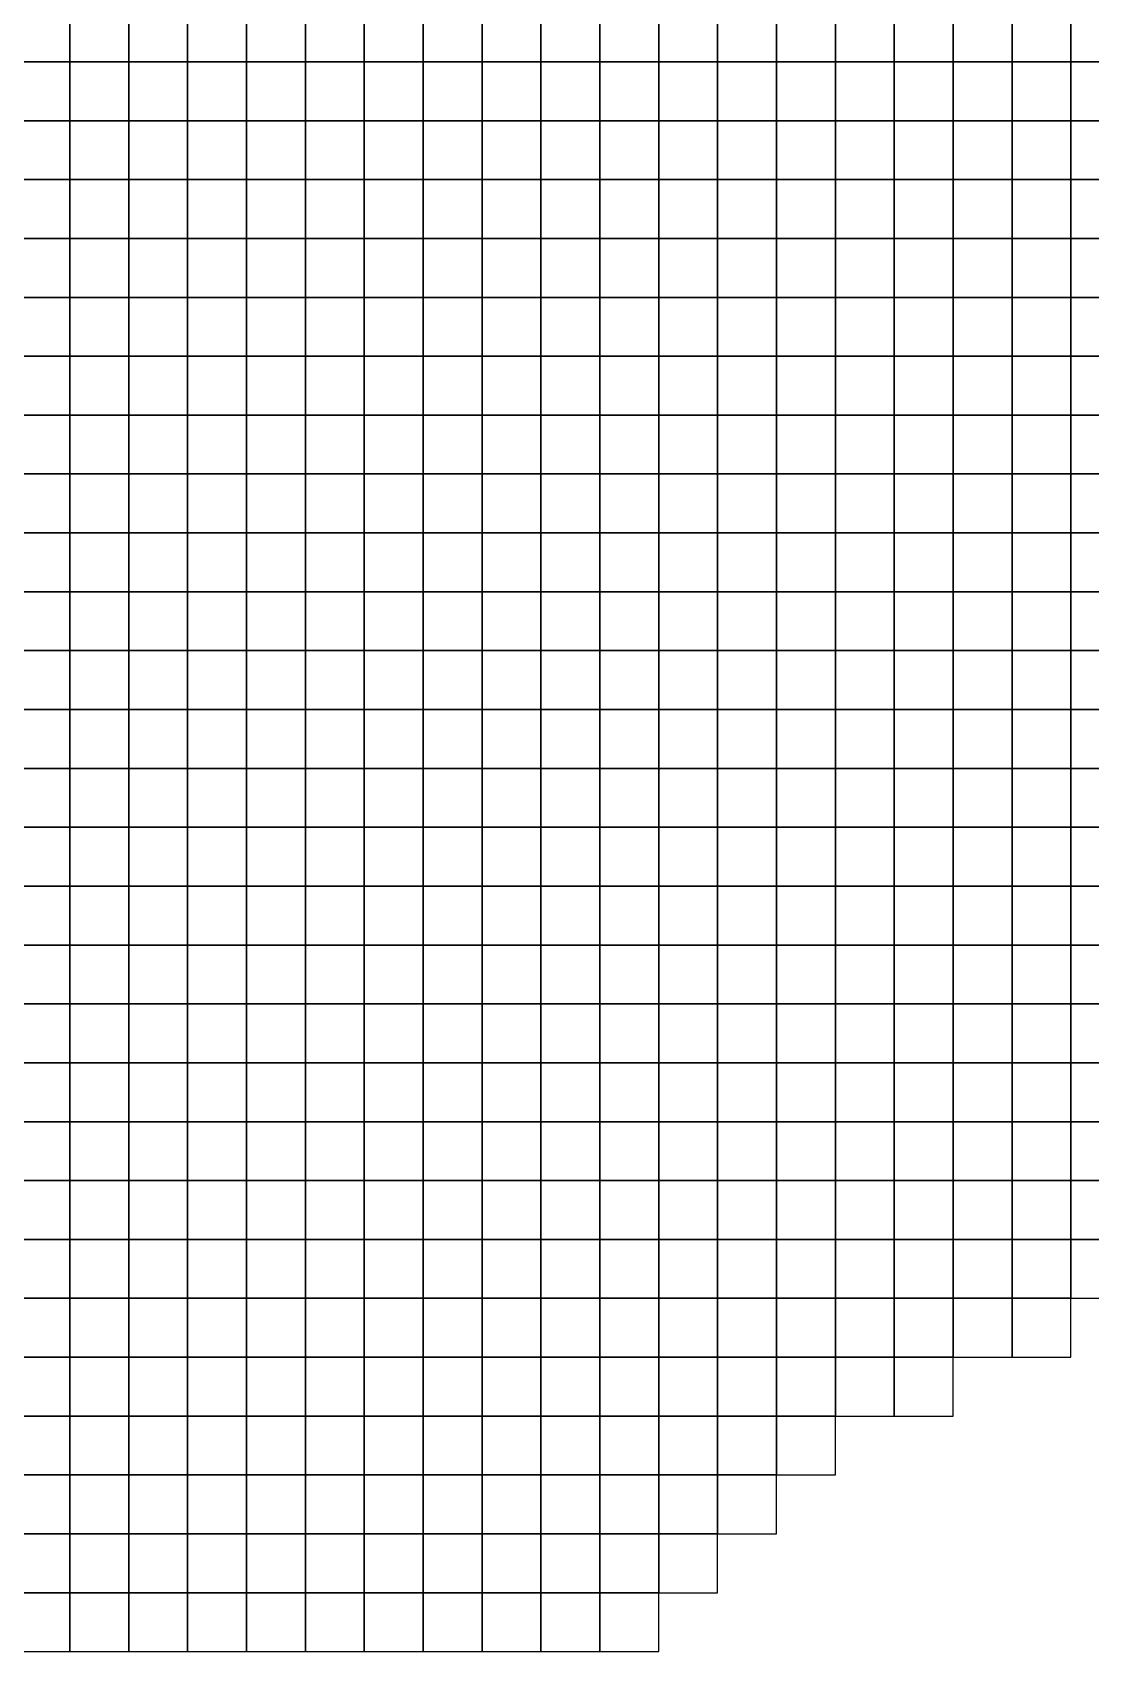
# Model space of a CAD drawing. Header units: metres. Extents: x 0 to 550, y 0 to 550.
# Drawn here: x 183.6 to 363.3, y 0 to 275 of the extents above; entities that cross this region are included whole.
import ezdxf

# ---------------------------------------------------------------- set-up
doc = ezdxf.new("R2010")
doc.units = ezdxf.units.M

msp = doc.modelspace()

# ---------------------------------------------------------------- linework, layer by layer
at = {"layer": 'A1'}
for points in [[(180, 270, -148.05), (190, 270, -145.38), (190, 280, -150.11), (180, 280, -152.79)], [(190, 270, -145.38), (200, 270, -142.7), (200, 280, -147.43), (190, 280, -150.11)], [(200, 270, -142.7), (210, 270, -140.02), (210, 280, -144.76), (200, 280, -147.43)], [(210, 270, -140.02), (220, 270, -137.34), (220, 280, -142.08), (210, 280, -144.76)], [(220, 270, -137.34), (230, 270, -134.67), (230, 280, -139.4), (220, 280, -142.08)], [(230, 270, -134.67), (240, 270, -132.05), (240, 280, -136.81), (230, 280, -139.4)], [(240, 270, -132.05), (250, 270, -129.54), (250, 280, -134.31), (240, 280, -136.81)], [(250, 270, -129.54), (260, 270, -127.14), (260, 280, -131.91), (250, 280, -134.31)], [(260, 270, -127.14), (270, 270, -124.82), (270, 280, -129.59), (260, 280, -131.91)], [(270, 270, -124.82), (280, 270, -122.54), (280, 280, -127.32), (270, 280, -129.59)], [(280, 270, -122.54), (290, 270, -120), (290, 280, -124.84), (280, 280, -127.32)], [(290, 270, -120), (300, 270, -117.27), (300, 280, -122.22), (290, 280, -124.84)], [(300, 270, -117.27), (310, 270, -114.45), (310, 280, -119.52), (300, 280, -122.22)], [(310, 270, -114.45), (320, 270, -111.58), (320, 280, -116.76), (310, 280, -119.52)], [(320, 270, -111.58), (330, 270, -108.82), (330, 280, -114.04), (320, 280, -116.76)], [(330, 270, -108.82), (340, 270, -106.33), (340, 280, -111.45), (330, 280, -114.04)], [(340, 270, -106.33), (350, 270, -104.02), (350, 280, -108.87), (340, 280, -111.45)], [(350, 270, -104.02), (360, 270, -101.72), (360, 280, -106.23), (350, 280, -108.87)], [(360, 270, -101.72), (370, 270, -99.34), (370, 280, -103.52), (360, 280, -106.23)], [(180, 260, -143.32), (190, 260, -140.64), (190, 270, -145.38), (180, 270, -148.05)], [(190, 260, -140.64), (200, 260, -137.96), (200, 270, -142.7), (190, 270, -145.38)], [(200, 260, -137.96), (210, 260, -135.29), (210, 270, -140.02), (200, 270, -142.7)], [(210, 260, -135.29), (220, 260, -132.61), (220, 270, -137.34), (210, 270, -140.02)], [(220, 260, -132.61), (230, 260, -129.93), (230, 270, -134.67), (220, 270, -137.34)], [(230, 260, -129.93), (240, 260, -127.3), (240, 270, -132.05), (230, 270, -134.67)], [(240, 260, -127.3), (250, 260, -124.78), (250, 270, -129.54), (240, 270, -132.05)], [(250, 260, -124.78), (260, 260, -122.35), (260, 270, -127.14), (250, 270, -129.54)], [(260, 260, -122.35), (270, 260, -120.03), (270, 270, -124.82), (260, 270, -127.14)], [(270, 260, -120.03), (280, 260, -117.72), (280, 270, -122.54), (270, 270, -124.82)], [(280, 260, -117.72), (290, 260, -115.1), (290, 270, -120), (280, 270, -122.54)], [(290, 260, -115.1), (300, 260, -112.25), (300, 270, -117.27), (290, 270, -120)], [(300, 260, -112.25), (310, 260, -109.32), (310, 270, -114.45), (300, 270, -117.27)], [(310, 260, -109.32), (320, 260, -106.39), (320, 270, -111.58), (310, 270, -114.45)], [(320, 260, -106.39), (330, 260, -103.65), (330, 270, -108.82), (320, 270, -111.58)], [(330, 260, -103.65), (340, 260, -101.26), (340, 270, -106.33), (330, 270, -108.82)], [(340, 260, -101.26), (350, 260, -99.19), (350, 270, -104.02), (340, 270, -106.33)], [(350, 260, -99.19), (360, 260, -97.19), (360, 270, -101.72), (350, 270, -104.02)], [(360, 260, -97.19), (370, 260, -95.07), (370, 270, -99.34), (360, 270, -101.72)], [(180, 250, -138.63), (190, 250, -135.93), (190, 260, -140.64), (180, 260, -143.32)], [(190, 250, -135.93), (200, 250, -133.24), (200, 260, -137.96), (190, 260, -140.64)], [(200, 250, -133.24), (210, 250, -130.55), (210, 260, -135.29), (200, 260, -137.96)], [(210, 250, -130.55), (220, 250, -127.87), (220, 260, -132.61), (210, 260, -135.29)], [(220, 250, -127.87), (230, 250, -125.19), (230, 260, -129.93), (220, 260, -132.61)], [(230, 250, -125.19), (240, 250, -122.55), (240, 260, -127.3), (230, 260, -129.93)], [(240, 250, -122.55), (250, 250, -120.01), (250, 260, -124.78), (240, 260, -127.3)], [(250, 250, -120.01), (260, 250, -117.58), (260, 260, -122.35), (250, 260, -124.78)], [(260, 250, -117.58), (270, 250, -115.23), (270, 260, -120.03), (260, 260, -122.35)], [(270, 250, -115.23), (280, 250, -112.86), (280, 260, -117.72), (270, 260, -120.03)], [(280, 250, -112.86), (290, 250, -110.12), (290, 260, -115.1), (280, 260, -117.72)], [(290, 250, -110.12), (300, 250, -107.14), (300, 260, -112.25), (290, 260, -115.1)], [(300, 250, -107.14), (310, 250, -104.09), (310, 260, -109.32), (300, 260, -112.25)], [(310, 250, -104.09), (320, 250, -101.07), (320, 260, -106.39), (310, 260, -109.32)], [(320, 250, -101.07), (330, 250, -98.29), (330, 260, -103.65), (320, 260, -106.39)], [(330, 250, -98.29), (340, 250, -96.03), (340, 260, -101.26), (330, 260, -103.65)], [(340, 250, -96.03), (350, 250, -94.19), (350, 260, -99.19), (340, 260, -101.26)], [(350, 250, -94.19), (360, 250, -92.49), (360, 260, -97.19), (350, 260, -99.19)], [(360, 250, -92.49), (370, 250, -90.62), (370, 260, -95.07), (360, 260, -97.19)], [(180, 240, -134.01), (190, 240, -131.28), (190, 250, -135.93), (180, 250, -138.63)], [(190, 240, -131.28), (200, 240, -128.56), (200, 250, -133.24), (190, 250, -135.93)], [(200, 240, -128.56), (210, 240, -125.85), (210, 250, -130.55), (200, 250, -133.24)], [(210, 240, -125.85), (220, 240, -123.15), (220, 250, -127.87), (210, 250, -130.55)], [(220, 240, -123.15), (230, 240, -120.46), (230, 250, -125.19), (220, 250, -127.87)], [(230, 240, -120.46), (240, 240, -117.8), (240, 250, -122.55), (230, 250, -125.19)], [(240, 240, -117.8), (250, 240, -115.25), (250, 250, -120.01), (240, 250, -122.55)], [(250, 240, -115.25), (260, 240, -112.8), (260, 250, -117.58), (250, 250, -120.01)], [(260, 240, -112.8), (270, 240, -110.43), (270, 250, -115.23), (260, 250, -117.58)], [(270, 240, -110.43), (280, 240, -107.97), (280, 250, -112.86), (270, 250, -115.23)], [(280, 240, -107.97), (290, 240, -105.16), (290, 250, -110.12), (280, 250, -112.86)], [(290, 240, -105.16), (300, 240, -102.1), (300, 250, -107.14), (290, 250, -110.12)], [(300, 240, -102.1), (310, 240, -98.99), (310, 250, -104.09), (300, 250, -107.14)], [(310, 240, -98.99), (320, 240, -95.94), (320, 250, -101.07), (310, 250, -104.09)], [(320, 240, -95.94), (330, 240, -93.16), (330, 250, -98.29), (320, 250, -101.07)], [(330, 240, -93.16), (340, 240, -90.92), (340, 250, -96.03), (330, 250, -98.29)], [(340, 240, -90.92), (350, 240, -89.24), (350, 250, -94.19), (340, 250, -96.03)], [(350, 240, -89.24), (360, 240, -87.71), (360, 250, -92.49), (350, 250, -94.19)], [(360, 240, -87.71), (370, 240, -86.03), (370, 250, -90.62), (360, 250, -92.49)], [(180, 230, -129.46), (190, 230, -126.69), (190, 240, -131.28), (180, 240, -134.01)], [(190, 230, -126.69), (200, 230, -123.94), (200, 240, -128.56), (190, 240, -131.28)], [(200, 230, -123.94), (210, 230, -121.2), (210, 240, -125.85), (200, 240, -128.56)], [(210, 230, -121.2), (220, 230, -118.48), (220, 240, -123.15), (210, 240, -125.85)], [(220, 230, -118.48), (230, 230, -115.77), (230, 240, -120.46), (220, 240, -123.15)], [(230, 230, -115.77), (240, 230, -113.08), (240, 240, -117.8), (230, 240, -120.46)], [(240, 230, -113.08), (250, 230, -110.49), (250, 240, -115.25), (240, 240, -117.8)], [(250, 230, -110.49), (260, 230, -108.02), (260, 240, -112.8), (250, 240, -115.25)], [(260, 230, -108.02), (270, 230, -105.62), (270, 240, -110.43), (260, 240, -112.8)], [(270, 230, -105.62), (280, 230, -103.07), (280, 240, -107.97), (270, 240, -110.43)], [(280, 230, -103.07), (290, 230, -100.27), (290, 240, -105.16), (280, 240, -107.97)], [(290, 230, -100.27), (300, 230, -97.27), (300, 240, -102.1), (290, 240, -105.16)], [(300, 230, -97.27), (310, 230, -94.23), (310, 240, -98.99), (300, 240, -102.1)], [(310, 230, -94.23), (320, 230, -91.24), (320, 240, -95.94), (310, 240, -98.99)], [(320, 230, -91.24), (330, 230, -88.55), (330, 240, -93.16), (320, 240, -95.94)], [(330, 230, -88.55), (340, 230, -86.28), (340, 240, -90.92), (330, 240, -93.16)], [(340, 230, -86.28), (350, 230, -84.58), (350, 240, -89.24), (340, 240, -90.92)], [(350, 230, -84.58), (360, 230, -83.08), (360, 240, -87.71), (350, 240, -89.24)], [(360, 230, -83.08), (370, 230, -81.43), (370, 240, -86.03), (360, 240, -87.71)], [(180, 220, -124.98), (190, 220, -122.18), (190, 230, -126.69), (180, 230, -129.46)], [(190, 220, -122.18), (200, 220, -119.4), (200, 230, -123.94), (190, 230, -126.69)], [(200, 220, -119.4), (210, 220, -116.63), (210, 230, -121.2), (200, 230, -123.94)], [(210, 220, -116.63), (220, 220, -113.87), (220, 230, -118.48), (210, 230, -121.2)], [(220, 220, -113.87), (230, 220, -111.13), (230, 230, -115.77), (220, 230, -118.48)], [(230, 220, -111.13), (240, 220, -108.41), (240, 230, -113.08), (230, 230, -115.77)], [(240, 220, -108.41), (250, 220, -105.79), (250, 230, -110.49), (240, 230, -113.08)], [(250, 220, -105.79), (260, 220, -103.28), (260, 230, -108.02), (250, 230, -110.49)], [(260, 220, -103.28), (270, 220, -100.82), (270, 230, -105.62), (260, 230, -108.02)], [(270, 220, -100.82), (280, 220, -98.24), (280, 230, -103.07), (270, 230, -105.62)], [(280, 220, -98.24), (290, 220, -95.49), (290, 230, -100.27), (280, 230, -103.07)], [(290, 220, -95.49), (300, 220, -92.62), (300, 230, -97.27), (290, 230, -100.27)], [(300, 220, -92.62), (310, 220, -89.77), (310, 230, -94.23), (300, 230, -97.27)], [(310, 220, -89.77), (320, 220, -86.99), (320, 230, -91.24), (310, 230, -94.23)], [(320, 220, -86.99), (330, 220, -84.47), (330, 230, -88.55), (320, 230, -91.24)], [(330, 220, -84.47), (340, 220, -82.29), (340, 230, -86.28), (330, 230, -88.55)], [(340, 220, -82.29), (350, 220, -80.53), (350, 230, -84.58), (340, 230, -86.28)], [(350, 220, -80.53), (360, 220, -78.91), (360, 230, -83.08), (350, 230, -84.58)], [(360, 220, -78.91), (370, 220, -77.14), (370, 230, -81.43), (360, 230, -83.08)], [(180, 210, -120.56), (190, 210, -117.74), (190, 220, -122.18), (180, 220, -124.98)], [(190, 210, -117.74), (200, 210, -114.93), (200, 220, -119.4), (190, 220, -122.18)], [(200, 210, -114.93), (210, 210, -112.13), (210, 220, -116.63), (200, 220, -119.4)], [(210, 210, -112.13), (220, 210, -109.34), (220, 220, -113.87), (210, 220, -116.63)], [(220, 210, -109.34), (230, 210, -106.57), (230, 220, -111.13), (220, 220, -113.87)], [(230, 210, -106.57), (240, 210, -103.83), (240, 220, -108.41), (230, 220, -111.13)], [(240, 210, -103.83), (250, 210, -101.19), (250, 220, -105.79), (240, 220, -108.41)], [(250, 210, -101.19), (260, 210, -98.66), (260, 220, -103.28), (250, 220, -105.79)], [(260, 210, -98.66), (270, 210, -96.18), (270, 220, -100.82), (260, 220, -103.28)], [(270, 210, -96.18), (280, 210, -93.6), (280, 220, -98.24), (270, 220, -100.82)], [(280, 210, -93.6), (290, 210, -90.92), (290, 220, -95.49), (280, 220, -98.24)], [(290, 210, -90.92), (300, 210, -88.19), (300, 220, -92.62), (290, 220, -95.49)], [(300, 210, -88.19), (310, 210, -85.48), (310, 220, -89.77), (300, 220, -92.62)], [(310, 210, -85.48), (320, 210, -82.85), (320, 220, -86.99), (310, 220, -89.77)], [(320, 210, -82.85), (330, 210, -80.43), (330, 220, -84.47), (320, 220, -86.99)], [(330, 210, -80.43), (340, 210, -78.27), (340, 220, -82.29), (330, 220, -84.47)], [(340, 210, -78.27), (350, 210, -76.45), (350, 220, -80.53), (340, 220, -82.29)], [(350, 210, -76.45), (360, 210, -74.7), (360, 220, -78.91), (350, 220, -80.53)], [(360, 210, -74.7), (370, 210, -72.82), (370, 220, -77.14), (360, 220, -78.91)], [(180, 200, -116.17), (190, 200, -113.34), (190, 210, -117.74), (180, 210, -120.56)], [(190, 200, -113.34), (200, 200, -110.52), (200, 210, -114.93), (190, 210, -117.74)], [(200, 200, -110.52), (210, 200, -107.7), (210, 210, -112.13), (200, 210, -114.93)], [(210, 200, -107.7), (220, 200, -104.89), (220, 210, -109.34), (210, 210, -112.13)], [(220, 200, -104.89), (230, 200, -102.11), (230, 210, -106.57), (220, 210, -109.34)], [(230, 200, -102.11), (240, 200, -99.37), (240, 210, -103.83), (230, 210, -106.57)], [(240, 200, -99.37), (250, 200, -96.73), (250, 210, -101.19), (240, 210, -103.83)], [(250, 200, -96.73), (260, 200, -94.2), (260, 210, -98.66), (250, 210, -101.19)], [(260, 200, -94.2), (270, 200, -91.71), (270, 210, -96.18), (260, 210, -98.66)], [(270, 200, -91.71), (280, 200, -89.16), (280, 210, -93.6), (270, 210, -96.18)], [(280, 200, -89.16), (290, 200, -86.58), (290, 210, -90.92), (280, 210, -93.6)], [(290, 200, -86.58), (300, 200, -83.95), (300, 210, -88.19), (290, 210, -90.92)], [(300, 200, -83.95), (310, 200, -81.35), (310, 210, -85.48), (300, 210, -88.19)], [(310, 200, -81.35), (320, 200, -78.81), (320, 210, -82.85), (310, 210, -85.48)], [(320, 200, -78.81), (330, 200, -76.43), (330, 210, -80.43), (320, 210, -82.85)], [(330, 200, -76.43), (340, 200, -74.22), (340, 210, -78.27), (330, 210, -80.43)], [(340, 200, -74.22), (350, 200, -72.32), (350, 210, -76.45), (340, 210, -78.27)], [(350, 200, -72.32), (360, 200, -70.46), (360, 210, -74.7), (350, 210, -76.45)], [(360, 200, -70.46), (370, 200, -68.49), (370, 210, -72.82), (360, 210, -74.7)], [(180, 190, -111.79), (190, 190, -108.96), (190, 200, -113.34), (180, 200, -116.17)], [(190, 190, -108.96), (200, 190, -106.13), (200, 200, -110.52), (190, 200, -113.34)], [(200, 190, -106.13), (210, 190, -103.32), (210, 200, -107.7), (200, 200, -110.52)], [(210, 190, -103.32), (220, 190, -100.52), (220, 200, -104.89), (210, 200, -107.7)], [(220, 190, -100.52), (230, 190, -97.77), (230, 200, -102.11), (220, 200, -104.89)], [(230, 190, -97.77), (240, 190, -95.07), (240, 200, -99.37), (230, 200, -102.11)], [(240, 190, -95.07), (250, 190, -92.46), (250, 200, -96.73), (240, 200, -99.37)], [(250, 190, -92.46), (260, 190, -89.93), (260, 200, -94.2), (250, 200, -96.73)], [(260, 190, -89.93), (270, 190, -87.44), (270, 200, -91.71), (260, 200, -94.2)], [(270, 190, -87.44), (280, 190, -84.94), (280, 200, -89.16), (270, 200, -91.71)], [(280, 190, -84.94), (290, 190, -82.42), (290, 200, -86.58), (280, 200, -89.16)], [(290, 190, -82.42), (300, 190, -79.88), (300, 200, -83.95), (290, 200, -86.58)], [(300, 190, -79.88), (310, 190, -77.33), (310, 200, -81.35), (300, 200, -83.95)], [(310, 190, -77.33), (320, 190, -74.83), (320, 200, -78.81), (310, 200, -81.35)], [(320, 190, -74.83), (330, 190, -72.44), (330, 200, -76.43), (320, 200, -78.81)], [(330, 190, -72.44), (340, 190, -70.17), (340, 200, -74.22), (330, 200, -76.43)], [(340, 190, -70.17), (350, 190, -68.17), (350, 200, -72.32), (340, 200, -74.22)], [(350, 190, -68.17), (360, 190, -66.21), (360, 200, -70.46), (350, 200, -72.32)], [(360, 190, -66.21), (370, 190, -64.16), (370, 200, -68.49), (360, 200, -70.46)], [(180, 180, -107.41), (190, 180, -104.58), (190, 190, -108.96), (180, 190, -111.79)], [(190, 180, -104.58), (200, 180, -101.78), (200, 190, -106.13), (190, 190, -108.96)], [(200, 180, -101.78), (210, 180, -98.99), (210, 190, -103.32), (200, 190, -106.13)], [(210, 180, -98.99), (220, 180, -96.25), (220, 190, -100.52), (210, 190, -103.32)], [(220, 180, -96.25), (230, 180, -93.56), (230, 190, -97.77), (220, 190, -100.52)], [(230, 180, -93.56), (240, 180, -90.92), (240, 190, -95.07), (230, 190, -97.77)], [(240, 180, -90.92), (250, 180, -88.36), (250, 190, -92.46), (240, 190, -95.07)], [(250, 180, -88.36), (260, 180, -85.85), (260, 190, -89.93), (250, 190, -92.46)], [(260, 180, -85.85), (270, 180, -83.38), (270, 190, -87.44), (260, 190, -89.93)], [(270, 180, -83.38), (280, 180, -80.92), (280, 190, -84.94), (270, 190, -87.44)], [(280, 180, -80.92), (290, 180, -78.45), (290, 190, -82.42), (280, 190, -84.94)], [(290, 180, -78.45), (300, 180, -75.94), (300, 190, -79.88), (290, 190, -82.42)], [(300, 180, -75.94), (310, 180, -73.42), (310, 190, -77.33), (300, 190, -79.88)], [(310, 180, -73.42), (320, 180, -70.93), (320, 190, -74.83), (310, 190, -77.33)], [(320, 180, -70.93), (330, 180, -68.48), (330, 190, -72.44), (320, 190, -74.83)], [(330, 180, -68.48), (340, 180, -66.15), (340, 190, -70.17), (330, 190, -72.44)], [(340, 180, -66.15), (350, 180, -64.05), (350, 190, -68.17), (340, 190, -70.17)], [(350, 180, -64.05), (360, 180, -61.98), (360, 190, -66.21), (350, 190, -68.17)], [(360, 180, -61.98), (370, 180, -59.77), (370, 190, -64.16), (360, 190, -66.21)], [(180, 170, -103.04), (190, 170, -100.24), (190, 180, -104.58), (180, 180, -107.41)], [(190, 170, -100.24), (200, 170, -97.47), (200, 180, -101.78), (190, 180, -104.58)], [(200, 170, -97.47), (210, 170, -94.75), (210, 180, -98.99), (200, 180, -101.78)], [(210, 170, -94.75), (220, 170, -92.08), (220, 180, -96.25), (210, 180, -98.99)], [(220, 170, -92.08), (230, 170, -89.46), (230, 180, -93.56), (220, 180, -96.25)], [(230, 170, -89.46), (240, 170, -86.9), (240, 180, -90.92), (230, 180, -93.56)], [(240, 170, -86.9), (250, 170, -84.39), (250, 180, -88.36), (240, 180, -90.92)], [(250, 170, -84.39), (260, 170, -81.92), (260, 180, -85.85), (250, 180, -88.36)], [(260, 170, -81.92), (270, 170, -79.48), (270, 180, -83.38), (260, 180, -85.85)], [(270, 170, -79.48), (280, 170, -77.04), (280, 180, -80.92), (270, 180, -83.38)], [(280, 170, -77.04), (290, 170, -74.59), (290, 180, -78.45), (280, 180, -80.92)], [(290, 170, -74.59), (300, 170, -72.11), (300, 180, -75.94), (290, 180, -78.45)], [(300, 170, -72.11), (310, 170, -69.6), (310, 180, -73.42), (300, 180, -75.94)], [(310, 170, -69.6), (320, 170, -67.09), (320, 180, -70.93), (310, 180, -73.42)], [(320, 170, -67.09), (330, 170, -64.61), (330, 180, -68.48), (320, 180, -70.93)], [(330, 170, -64.61), (340, 170, -62.2), (340, 180, -66.15), (330, 180, -68.48)], [(340, 170, -62.2), (350, 170, -59.98), (350, 180, -64.05), (340, 180, -66.15)], [(350, 170, -59.98), (360, 170, -57.73), (360, 180, -61.98), (350, 180, -64.05)], [(360, 170, -57.73), (370, 170, -55.36), (370, 180, -59.77), (360, 180, -61.98)], [(180, 160, -98.71), (190, 160, -95.96), (190, 170, -100.24), (180, 170, -103.04)], [(190, 160, -95.96), (200, 160, -93.25), (200, 170, -97.47), (190, 170, -100.24)], [(200, 160, -93.25), (210, 160, -90.61), (210, 170, -94.75), (200, 170, -97.47)], [(210, 160, -90.61), (220, 160, -88.01), (220, 170, -92.08), (210, 170, -94.75)], [(220, 160, -88.01), (230, 160, -85.47), (230, 170, -89.46), (220, 170, -92.08)], [(230, 160, -85.47), (240, 160, -82.98), (240, 170, -86.9), (230, 170, -89.46)], [(240, 160, -82.98), (250, 160, -80.51), (250, 170, -84.39), (240, 170, -86.9)], [(250, 160, -80.51), (260, 160, -78.06), (260, 170, -81.92), (250, 170, -84.39)], [(260, 160, -78.06), (270, 160, -75.63), (270, 170, -79.48), (260, 170, -81.92)], [(270, 160, -75.63), (280, 160, -73.18), (280, 170, -77.04), (270, 170, -79.48)], [(280, 160, -73.18), (290, 160, -70.73), (290, 170, -74.59), (280, 170, -77.04)], [(290, 160, -70.73), (300, 160, -68.25), (300, 170, -72.11), (290, 170, -74.59)], [(300, 160, -68.25), (310, 160, -65.74), (310, 170, -69.6), (300, 170, -72.11)], [(310, 160, -65.74), (320, 160, -63.19), (320, 170, -67.09), (310, 170, -69.6)], [(320, 160, -63.19), (330, 160, -60.64), (330, 170, -64.61), (320, 170, -67.09)], [(330, 160, -60.64), (340, 160, -58.13), (340, 170, -62.2), (330, 170, -64.61)], [(340, 160, -58.13), (350, 160, -55.75), (350, 170, -59.98), (340, 170, -62.2)], [(350, 160, -55.75), (360, 160, -53.32), (360, 170, -57.73), (350, 170, -59.98)], [(360, 160, -53.32), (370, 160, -50.83), (370, 170, -55.36), (360, 170, -57.73)], [(180, 150, -94.45), (190, 150, -91.77), (190, 160, -95.96), (180, 160, -98.71)], [(190, 150, -91.77), (200, 150, -89.14), (200, 160, -93.25), (190, 160, -95.96)], [(200, 150, -89.14), (210, 150, -86.57), (210, 160, -90.61), (200, 160, -93.25)], [(210, 150, -86.57), (220, 150, -84.05), (220, 160, -88.01), (210, 160, -90.61)], [(220, 150, -84.05), (230, 150, -81.57), (230, 160, -85.47), (220, 160, -88.01)], [(230, 150, -81.57), (240, 150, -79.11), (240, 160, -82.98), (230, 160, -85.47)], [(240, 150, -79.11), (250, 150, -76.67), (250, 160, -80.51), (240, 160, -82.98)], [(250, 150, -76.67), (260, 150, -74.22), (260, 160, -78.06), (250, 160, -80.51)], [(260, 150, -74.22), (270, 150, -71.76), (270, 160, -75.63), (260, 160, -78.06)], [(270, 150, -71.76), (280, 150, -69.3), (280, 160, -73.18), (270, 160, -75.63)], [(280, 150, -69.3), (290, 150, -66.81), (290, 160, -70.73), (280, 160, -73.18)], [(290, 150, -66.81), (300, 150, -64.29), (300, 160, -68.25), (290, 160, -70.73)], [(300, 150, -64.29), (310, 150, -61.75), (310, 160, -65.74), (300, 160, -68.25)], [(310, 150, -61.75), (320, 150, -59.15), (320, 160, -63.19), (310, 160, -65.74)], [(320, 150, -59.15), (330, 150, -56.53), (330, 160, -60.64), (320, 160, -63.19)], [(330, 150, -56.53), (340, 150, -53.96), (340, 160, -58.13), (330, 160, -60.64)], [(340, 150, -53.96), (350, 150, -51.46), (350, 160, -55.75), (340, 160, -58.13)], [(350, 150, -51.46), (360, 150, -48.9), (360, 160, -53.32), (350, 160, -55.75)], [(360, 150, -48.9), (370, 150, -46.3), (370, 160, -50.83), (360, 160, -53.32)], [(180, 140, -90.29), (190, 140, -87.69), (190, 150, -91.77), (180, 150, -94.45)], [(190, 140, -87.69), (200, 140, -85.14), (200, 150, -89.14), (190, 150, -91.77)], [(200, 140, -85.14), (210, 140, -82.64), (210, 150, -86.57), (200, 150, -89.14)], [(210, 140, -82.64), (220, 140, -80.17), (220, 150, -84.05), (210, 150, -86.57)], [(220, 140, -80.17), (230, 140, -77.71), (230, 150, -81.57), (220, 150, -84.05)], [(230, 140, -77.71), (240, 140, -75.26), (240, 150, -79.11), (230, 150, -81.57)], [(240, 140, -75.26), (250, 140, -72.8), (250, 150, -76.67), (240, 150, -79.11)], [(250, 140, -72.8), (260, 140, -70.32), (260, 150, -74.22), (250, 150, -76.67)], [(260, 140, -70.32), (270, 140, -67.82), (270, 150, -71.76), (260, 150, -74.22)], [(270, 140, -67.82), (280, 140, -65.31), (280, 150, -69.3), (270, 150, -71.76)], [(280, 140, -65.31), (290, 140, -62.76), (290, 150, -66.81), (280, 150, -69.3)], [(290, 140, -62.76), (300, 140, -60.19), (300, 150, -64.29), (290, 150, -66.81)], [(300, 140, -60.19), (310, 140, -57.62), (310, 150, -61.75), (300, 150, -64.29)], [(310, 140, -57.62), (320, 140, -54.99), (320, 150, -59.15), (310, 150, -61.75)], [(320, 140, -54.99), (330, 140, -52.34), (330, 150, -56.53), (320, 150, -59.15)], [(330, 140, -52.34), (340, 140, -49.72), (340, 150, -53.96), (330, 150, -56.53)], [(340, 140, -49.72), (350, 140, -47.13), (350, 150, -51.46), (340, 150, -53.96)], [(350, 140, -47.13), (360, 140, -44.47), (360, 150, -48.9), (350, 150, -51.46)], [(360, 140, -44.47), (370, 140, -41.78), (370, 150, -46.3), (360, 150, -48.9)], [(180, 130, -86.25), (190, 130, -83.72), (190, 140, -87.69), (180, 140, -90.29)], [(190, 130, -83.72), (200, 130, -81.23), (200, 140, -85.14), (190, 140, -87.69)], [(200, 130, -81.23), (210, 130, -78.75), (210, 140, -82.64), (200, 140, -85.14)], [(210, 130, -78.75), (220, 130, -76.29), (220, 140, -80.17), (210, 140, -82.64)], [(220, 130, -76.29), (230, 130, -73.82), (230, 140, -77.71), (220, 140, -80.17)], [(230, 130, -73.82), (240, 130, -71.33), (240, 140, -75.26), (230, 140, -77.71)], [(240, 130, -71.33), (250, 130, -68.83), (250, 140, -72.8), (240, 140, -75.26)], [(250, 130, -68.83), (260, 130, -66.31), (260, 140, -70.32), (250, 140, -72.8)], [(260, 130, -66.31), (270, 130, -63.76), (270, 140, -67.82), (260, 140, -70.32)], [(270, 130, -63.76), (280, 130, -61.2), (280, 140, -65.31), (270, 140, -67.82)], [(280, 130, -61.2), (290, 130, -58.6), (290, 140, -62.76), (280, 140, -65.31)], [(290, 130, -58.6), (300, 130, -55.99), (300, 140, -60.19), (290, 140, -62.76)], [(300, 130, -55.99), (310, 130, -53.38), (310, 140, -57.62), (300, 140, -60.19)], [(310, 130, -53.38), (320, 130, -50.73), (320, 140, -54.99), (310, 140, -57.62)], [(320, 130, -50.73), (330, 130, -48.05), (330, 140, -52.34), (320, 140, -54.99)], [(330, 130, -48.05), (340, 130, -45.39), (340, 140, -49.72), (330, 140, -52.34)], [(340, 130, -45.39), (350, 130, -42.74), (350, 140, -47.13), (340, 140, -49.72)], [(350, 130, -42.74), (360, 130, -40.01), (360, 140, -44.47), (350, 140, -47.13)], [(360, 130, -40.01), (370, 130, -37.31), (370, 140, -41.78), (360, 140, -44.47)], [(180, 120, -82.29), (190, 120, -79.8), (190, 130, -83.72), (180, 130, -86.25)], [(190, 120, -79.8), (200, 120, -77.33), (200, 130, -81.23), (190, 130, -83.72)], [(200, 120, -77.33), (210, 120, -74.85), (210, 130, -78.75), (200, 130, -81.23)], [(210, 120, -74.85), (220, 120, -72.36), (220, 130, -76.29), (210, 130, -78.75)], [(220, 120, -72.36), (230, 120, -69.86), (230, 130, -73.82), (220, 130, -76.29)], [(230, 120, -69.86), (240, 120, -67.32), (240, 130, -71.33), (230, 130, -73.82)], [(240, 120, -67.32), (250, 120, -64.77), (250, 130, -68.83), (240, 130, -71.33)], [(250, 120, -64.77), (260, 120, -62.2), (260, 130, -66.31), (250, 130, -68.83)], [(260, 120, -62.2), (270, 120, -59.6), (270, 130, -63.76), (260, 130, -66.31)], [(270, 120, -59.6), (280, 120, -57), (280, 130, -61.2), (270, 130, -63.76)], [(280, 120, -57), (290, 120, -54.35), (290, 130, -58.6), (280, 130, -61.2)], [(290, 120, -54.35), (300, 120, -51.69), (300, 130, -55.99), (290, 130, -58.6)], [(300, 120, -51.69), (310, 120, -49.04), (310, 130, -53.38), (300, 130, -55.99)], [(310, 120, -49.04), (320, 120, -46.35), (320, 130, -50.73), (310, 130, -53.38)], [(320, 120, -46.35), (330, 120, -43.64), (330, 130, -48.05), (320, 130, -50.73)], [(330, 120, -43.64), (340, 120, -40.96), (340, 130, -45.39), (330, 130, -48.05)], [(340, 120, -40.96), (350, 120, -38.26), (350, 130, -42.74), (340, 130, -45.39)], [(350, 120, -38.26), (360, 120, -35.56), (360, 130, -40.01), (350, 130, -42.74)], [(360, 120, -35.56), (370, 120, -32.88), (370, 130, -37.31), (360, 130, -40.01)], [(180, 110, -78.38), (190, 110, -75.9), (190, 120, -79.8), (180, 120, -82.29)], [(190, 110, -75.9), (200, 110, -73.41), (200, 120, -77.33), (190, 120, -79.8)], [(200, 110, -73.41), (210, 110, -70.88), (210, 120, -74.85), (200, 120, -77.33)], [(210, 110, -70.88), (220, 110, -68.35), (220, 120, -72.36), (210, 120, -74.85)], [(220, 110, -68.35), (230, 110, -65.79), (230, 120, -69.86), (220, 120, -72.36)], [(230, 110, -65.79), (240, 110, -63.21), (240, 120, -67.32), (230, 120, -69.86)], [(240, 110, -63.21), (250, 110, -60.61), (250, 120, -64.77), (240, 120, -67.32)], [(250, 110, -60.61), (260, 110, -57.99), (260, 120, -62.2), (250, 120, -64.77)], [(260, 110, -57.99), (270, 110, -55.35), (270, 120, -59.6), (260, 120, -62.2)], [(270, 110, -55.35), (280, 110, -52.7), (280, 120, -57), (270, 120, -59.6)], [(280, 110, -52.7), (290, 110, -50.03), (290, 120, -54.35), (280, 120, -57)], [(290, 110, -50.03), (300, 110, -47.34), (300, 120, -51.69), (290, 120, -54.35)], [(300, 110, -47.34), (310, 110, -44.65), (310, 120, -49.04), (300, 120, -51.69)], [(310, 110, -44.65), (320, 110, -41.97), (320, 120, -46.35), (310, 120, -49.04)], [(320, 110, -41.97), (330, 110, -39.27), (330, 120, -43.64), (320, 120, -46.35)], [(330, 110, -39.27), (340, 110, -36.6), (340, 120, -40.96), (330, 120, -43.64)], [(340, 110, -36.6), (350, 110, -33.92), (350, 120, -38.26), (340, 120, -40.96)], [(350, 110, -33.92), (360, 110, -31.25), (360, 120, -35.56), (350, 120, -38.26)], [(360, 110, -31.25), (370, 110, -28.57), (370, 120, -32.88), (360, 120, -35.56)], [(180, 100, -74.44), (190, 100, -71.93), (190, 110, -75.9), (180, 110, -78.38)], [(190, 100, -71.93), (200, 100, -69.39), (200, 110, -73.41), (190, 110, -75.9)], [(200, 100, -69.39), (210, 100, -66.82), (210, 110, -70.88), (200, 110, -73.41)], [(210, 100, -66.82), (220, 100, -64.24), (220, 110, -68.35), (210, 110, -70.88)], [(220, 100, -64.24), (230, 100, -61.63), (230, 110, -65.79), (220, 110, -68.35)], [(230, 100, -61.63), (240, 100, -59), (240, 110, -63.21), (230, 110, -65.79)], [(240, 100, -59), (250, 100, -56.36), (250, 110, -60.61), (240, 110, -63.21)], [(250, 100, -56.36), (260, 100, -53.7), (260, 110, -57.99), (250, 110, -60.61)], [(260, 100, -53.7), (270, 100, -51.03), (270, 110, -55.35), (260, 110, -57.99)], [(270, 100, -51.03), (280, 100, -48.35), (280, 110, -52.7), (270, 110, -55.35)], [(280, 100, -48.35), (290, 100, -45.67), (290, 110, -50.03), (280, 110, -52.7)], [(290, 100, -45.67), (300, 100, -42.99), (300, 110, -47.34), (290, 110, -50.03)], [(300, 100, -42.99), (310, 100, -40.31), (310, 110, -44.65), (300, 110, -47.34)], [(310, 100, -40.31), (320, 100, -37.64), (320, 110, -41.97), (310, 110, -44.65)], [(320, 100, -37.64), (330, 100, -34.96), (330, 110, -39.27), (320, 110, -41.97)], [(330, 100, -34.96), (340, 100, -32.29), (340, 110, -36.6), (330, 110, -39.27)], [(340, 100, -32.29), (350, 100, -29.61), (350, 110, -33.92), (340, 110, -36.6)], [(350, 100, -29.61), (360, 100, -26.94), (360, 110, -31.25), (350, 110, -33.92)], [(360, 100, -26.94), (370, 100, -24.26), (370, 110, -28.57), (360, 110, -31.25)], [(180, 90, -70.43), (190, 90, -67.86), (190, 100, -71.93), (180, 100, -74.44)], [(190, 90, -67.86), (200, 90, -65.28), (200, 100, -69.39), (190, 100, -71.93)], [(200, 90, -65.28), (210, 90, -62.66), (210, 100, -66.82), (200, 100, -69.39)], [(210, 90, -62.66), (220, 90, -60.03), (220, 100, -64.24), (210, 100, -66.82)], [(220, 90, -60.03), (230, 90, -57.38), (230, 100, -61.63), (220, 100, -64.24)], [(230, 90, -57.38), (240, 90, -54.72), (240, 100, -59), (230, 100, -61.63)], [(240, 90, -54.72), (250, 90, -52.05), (250, 100, -56.36), (240, 100, -59)], [(250, 90, -52.05), (260, 90, -49.38), (260, 100, -53.7), (250, 100, -56.36)], [(260, 90, -49.38), (270, 90, -46.7), (270, 100, -51.03), (260, 100, -53.7)], [(270, 90, -46.7), (280, 90, -44.02), (280, 100, -48.35), (270, 100, -51.03)], [(280, 90, -44.02), (290, 90, -41.35), (290, 100, -45.67), (280, 100, -48.35)], [(290, 90, -41.35), (300, 90, -38.67), (300, 100, -42.99), (290, 100, -45.67)], [(300, 90, -38.67), (310, 90, -36), (310, 100, -40.31), (300, 100, -42.99)], [(310, 90, -36), (320, 90, -33.32), (320, 100, -37.64), (310, 100, -40.31)], [(320, 90, -33.32), (330, 90, -30.65), (330, 100, -34.96), (320, 100, -37.64)], [(330, 90, -30.65), (340, 90, -27.97), (340, 100, -32.29), (330, 100, -34.96)], [(340, 90, -27.97), (350, 90, -25.3), (350, 100, -29.61), (340, 100, -32.29)], [(350, 90, -25.3), (360, 90, -22.62), (360, 100, -26.94), (350, 100, -29.61)], [(360, 90, -22.62), (370, 90, -19.95), (370, 100, -24.26), (360, 100, -26.94)], [(180, 80, -66.31), (190, 80, -63.7), (190, 90, -67.86), (180, 90, -70.43)], [(190, 80, -63.7), (200, 80, -61.07), (200, 90, -65.28), (190, 90, -67.86)], [(200, 80, -61.07), (210, 80, -58.41), (210, 90, -62.66), (200, 90, -65.28)], [(210, 80, -58.41), (220, 80, -55.75), (220, 90, -60.03), (210, 90, -62.66)], [(220, 80, -55.75), (230, 80, -53.09), (230, 90, -57.38), (220, 90, -60.03)], [(230, 80, -53.09), (240, 80, -50.41), (240, 90, -54.72), (230, 90, -57.38)], [(240, 80, -50.41), (250, 80, -47.74), (250, 90, -52.05), (240, 90, -54.72)], [(250, 80, -47.74), (260, 80, -45.06), (260, 90, -49.38), (250, 90, -52.05)], [(260, 80, -45.06), (270, 80, -42.39), (270, 90, -46.7), (260, 90, -49.38)], [(270, 80, -42.39), (280, 80, -39.71), (280, 90, -44.02), (270, 90, -46.7)], [(280, 80, -39.71), (290, 80, -37.04), (290, 90, -41.35), (280, 90, -44.02)], [(290, 80, -37.04), (300, 80, -34.36), (300, 90, -38.67), (290, 90, -41.35)], [(300, 80, -34.36), (310, 80, -31.69), (310, 90, -36), (300, 90, -38.67)], [(310, 80, -31.69), (320, 80, -29.01), (320, 90, -33.32), (310, 90, -36)], [(320, 80, -29.01), (330, 80, -26.34), (330, 90, -30.65), (320, 90, -33.32)], [(330, 80, -26.34), (340, 80, -23.66), (340, 90, -27.97), (330, 90, -30.65)], [(340, 80, -23.66), (350, 80, -20.99), (350, 90, -25.3), (340, 90, -27.97)], [(350, 80, -20.99), (360, 80, -18.31), (360, 90, -22.62), (350, 90, -25.3)], [(360, 80, -18.31), (370, 80, -15.64), (370, 90, -19.95), (360, 90, -22.62)], [(180, 70, -62.11), (190, 70, -59.46), (190, 80, -63.7), (180, 80, -66.31)], [(190, 70, -59.46), (200, 70, -56.8), (200, 80, -61.07), (190, 80, -63.7)], [(200, 70, -56.8), (210, 70, -54.12), (210, 80, -58.41), (200, 80, -61.07)], [(210, 70, -54.12), (220, 70, -51.45), (220, 80, -55.75), (210, 80, -58.41)], [(220, 70, -51.45), (230, 70, -48.77), (230, 80, -53.09), (220, 80, -55.75)], [(230, 70, -48.77), (240, 70, -46.1), (240, 80, -50.41), (230, 80, -53.09)], [(240, 70, -46.1), (250, 70, -43.42), (250, 80, -47.74), (240, 80, -50.41)], [(250, 70, -43.42), (260, 70, -40.75), (260, 80, -45.06), (250, 80, -47.74)], [(260, 70, -40.75), (270, 70, -38.07), (270, 80, -42.39), (260, 80, -45.06)], [(270, 70, -38.07), (280, 70, -35.4), (280, 80, -39.71), (270, 80, -42.39)], [(280, 70, -35.4), (290, 70, -32.72), (290, 80, -37.04), (280, 80, -39.71)], [(290, 70, -32.72), (300, 70, -30.05), (300, 80, -34.36), (290, 80, -37.04)], [(300, 70, -30.05), (310, 70, -27.37), (310, 80, -31.69), (300, 80, -34.36)], [(310, 70, -27.37), (320, 70, -24.7), (320, 80, -29.01), (310, 80, -31.69)], [(320, 70, -24.7), (330, 70, -22.02), (330, 80, -26.34), (320, 80, -29.01)], [(330, 70, -22.02), (340, 70, -19.35), (340, 80, -23.66), (330, 80, -26.34)], [(340, 70, -19.35), (350, 70, -16.68), (350, 80, -20.99), (340, 80, -23.66)], [(350, 70, -16.68), (360, 70, -14), (360, 80, -18.31), (350, 80, -20.99)], [(360, 70, -14), (370, 70, -11.33), (370, 80, -15.64), (360, 80, -18.31)], [(180, 60, -57.84), (190, 60, -55.16), (190, 70, -59.46), (180, 70, -62.11)], [(190, 60, -55.16), (200, 60, -52.49), (200, 70, -56.8), (190, 70, -59.46)], [(200, 60, -52.49), (210, 60, -49.81), (210, 70, -54.12), (200, 70, -56.8)], [(210, 60, -49.81), (220, 60, -47.14), (220, 70, -51.45), (210, 70, -54.12)], [(220, 60, -47.14), (230, 60, -44.46), (230, 70, -48.77), (220, 70, -51.45)], [(230, 60, -44.46), (240, 60, -41.79), (240, 70, -46.1), (230, 70, -48.77)], [(240, 60, -41.79), (250, 60, -39.11), (250, 70, -43.42), (240, 70, -46.1)], [(250, 60, -39.11), (260, 60, -36.44), (260, 70, -40.75), (250, 70, -43.42)], [(260, 60, -36.44), (270, 60, -33.76), (270, 70, -38.07), (260, 70, -40.75)], [(270, 60, -33.76), (280, 60, -31.09), (280, 70, -35.4), (270, 70, -38.07)], [(280, 60, -31.09), (290, 60, -28.41), (290, 70, -32.72), (280, 70, -35.4)], [(290, 60, -28.41), (300, 60, -25.74), (300, 70, -30.05), (290, 70, -32.72)], [(300, 60, -25.74), (310, 60, -23.06), (310, 70, -27.37), (300, 70, -30.05)], [(310, 60, -23.06), (320, 60, -20.39), (320, 70, -24.7), (310, 70, -27.37)], [(320, 60, -20.39), (330, 60, -17.71), (330, 70, -22.02), (320, 70, -24.7)], [(330, 60, -17.71), (340, 60, -15.04), (340, 70, -19.35), (330, 70, -22.02)], [(340, 60, -15.04), (350, 60, -12.36), (350, 70, -16.68), (340, 70, -19.35)], [(350, 60, -12.36), (360, 60, -9.69), (360, 70, -14), (350, 70, -16.68)], [(360, 60, -9.69), (370, 60, -7.01), (370, 70, -11.33), (360, 70, -14)], [(180, 50, -53.53), (190, 50, -50.85), (190, 60, -55.16), (180, 60, -57.84)], [(190, 50, -50.85), (200, 50, -48.18), (200, 60, -52.49), (190, 60, -55.16)], [(200, 50, -48.18), (210, 50, -45.5), (210, 60, -49.81), (200, 60, -52.49)], [(210, 50, -45.5), (220, 50, -42.83), (220, 60, -47.14), (210, 60, -49.81)], [(220, 50, -42.83), (230, 50, -40.15), (230, 60, -44.46), (220, 60, -47.14)], [(230, 50, -40.15), (240, 50, -37.48), (240, 60, -41.79), (230, 60, -44.46)], [(240, 50, -37.48), (250, 50, -34.8), (250, 60, -39.11), (240, 60, -41.79)], [(250, 50, -34.8), (260, 50, -32.13), (260, 60, -36.44), (250, 60, -39.11)], [(260, 50, -32.13), (270, 50, -29.45), (270, 60, -33.76), (260, 60, -36.44)], [(270, 50, -29.45), (280, 50, -26.78), (280, 60, -31.09), (270, 60, -33.76)], [(280, 50, -26.78), (290, 50, -24.1), (290, 60, -28.41), (280, 60, -31.09)], [(290, 50, -24.1), (300, 50, -21.43), (300, 60, -25.74), (290, 60, -28.41)], [(300, 50, -21.43), (310, 50, -18.75), (310, 60, -23.06), (300, 60, -25.74)], [(310, 50, -18.75), (320, 50, -16.08), (320, 60, -20.39), (310, 60, -23.06)], [(320, 50, -16.08), (330, 50, -13.4), (330, 60, -17.71), (320, 60, -20.39)], [(330, 50, -13.4), (340, 50, -10.73), (340, 60, -15.04), (330, 60, -17.71)], [(340, 50, -10.73), (350, 50, -8.05), (350, 60, -12.36), (340, 60, -15.04)], [(350, 50, -8.05), (360, 50, -5.38), (360, 60, -9.69), (350, 60, -12.36)], [(180, 40, -49.21), (190, 40, -46.54), (190, 50, -50.85), (180, 50, -53.53)], [(190, 40, -46.54), (200, 40, -43.86), (200, 50, -48.18), (190, 50, -50.85)], [(200, 40, -43.86), (210, 40, -41.19), (210, 50, -45.5), (200, 50, -48.18)], [(210, 40, -41.19), (220, 40, -38.51), (220, 50, -42.83), (210, 50, -45.5)], [(220, 40, -38.51), (230, 40, -35.84), (230, 50, -40.15), (220, 50, -42.83)], [(230, 40, -35.84), (240, 40, -33.16), (240, 50, -37.48), (230, 50, -40.15)], [(240, 40, -33.16), (250, 40, -30.49), (250, 50, -34.8), (240, 50, -37.48)], [(250, 40, -30.49), (260, 40, -27.81), (260, 50, -32.13), (250, 50, -34.8)], [(260, 40, -27.81), (270, 40, -25.14), (270, 50, -29.45), (260, 50, -32.13)], [(270, 40, -25.14), (280, 40, -22.46), (280, 50, -26.78), (270, 50, -29.45)], [(280, 40, -22.46), (290, 40, -19.79), (290, 50, -24.1), (280, 50, -26.78)], [(290, 40, -19.79), (300, 40, -17.11), (300, 50, -21.43), (290, 50, -24.1)], [(300, 40, -17.11), (310, 40, -14.44), (310, 50, -18.75), (300, 50, -21.43)], [(310, 40, -14.44), (320, 40, -11.76), (320, 50, -16.08), (310, 50, -18.75)], [(320, 40, -11.76), (330, 40, -9.09), (330, 50, -13.4), (320, 50, -16.08)], [(330, 40, -9.09), (340, 40, -6.41), (340, 50, -10.73), (330, 50, -13.4)], [(180, 30, -44.9), (190, 30, -42.23), (190, 40, -46.54), (180, 40, -49.21)], [(190, 30, -42.23), (200, 30, -39.55), (200, 40, -43.86), (190, 40, -46.54)], [(200, 30, -39.55), (210, 30, -36.88), (210, 40, -41.19), (200, 40, -43.86)], [(210, 30, -36.88), (220, 30, -34.2), (220, 40, -38.51), (210, 40, -41.19)], [(220, 30, -34.2), (230, 30, -31.53), (230, 40, -35.84), (220, 40, -38.51)], [(230, 30, -31.53), (240, 30, -28.85), (240, 40, -33.16), (230, 40, -35.84)], [(240, 30, -28.85), (250, 30, -26.18), (250, 40, -30.49), (240, 40, -33.16)], [(250, 30, -26.18), (260, 30, -23.5), (260, 40, -27.81), (250, 40, -30.49)], [(260, 30, -23.5), (270, 30, -20.83), (270, 40, -25.14), (260, 40, -27.81)], [(270, 30, -20.83), (280, 30, -18.15), (280, 40, -22.46), (270, 40, -25.14)], [(280, 30, -18.15), (290, 30, -15.48), (290, 40, -19.79), (280, 40, -22.46)], [(290, 30, -15.48), (300, 30, -12.8), (300, 40, -17.11), (290, 40, -19.79)], [(300, 30, -12.8), (310, 30, -10.13), (310, 40, -14.44), (300, 40, -17.11)], [(310, 30, -10.13), (320, 30, -7.45), (320, 40, -11.76), (310, 40, -14.44)], [(180, 20, -40.59), (190, 20, -37.92), (190, 30, -42.23), (180, 30, -44.9)], [(190, 20, -37.92), (200, 20, -35.24), (200, 30, -39.55), (190, 30, -42.23)], [(200, 20, -35.24), (210, 20, -32.57), (210, 30, -36.88), (200, 30, -39.55)], [(210, 20, -32.57), (220, 20, -29.89), (220, 30, -34.2), (210, 30, -36.88)], [(220, 20, -29.89), (230, 20, -27.22), (230, 30, -31.53), (220, 30, -34.2)], [(230, 20, -27.22), (240, 20, -24.54), (240, 30, -28.85), (230, 30, -31.53)], [(240, 20, -24.54), (250, 20, -21.87), (250, 30, -26.18), (240, 30, -28.85)], [(250, 20, -21.87), (260, 20, -19.19), (260, 30, -23.5), (250, 30, -26.18)], [(260, 20, -19.19), (270, 20, -16.52), (270, 30, -20.83), (260, 30, -23.5)], [(270, 20, -16.52), (280, 20, -13.84), (280, 30, -18.15), (270, 30, -20.83)], [(280, 20, -13.84), (290, 20, -11.17), (290, 30, -15.48), (280, 30, -18.15)], [(290, 20, -11.17), (300, 20, -8.49), (300, 30, -12.8), (290, 30, -15.48)], [(300, 20, -8.49), (310, 20, -5.82), (310, 30, -10.13), (300, 30, -12.8)], [(180, 10, -37.14), (190, 10, -34.47), (190, 20, -37.92), (180, 20, -40.59)], [(190, 10, -34.47), (200, 10, -31.79), (200, 20, -35.24), (190, 20, -37.92)], [(200, 10, -31.79), (210, 10, -29.12), (210, 20, -32.57), (200, 20, -35.24)], [(210, 10, -29.12), (220, 10, -26.44), (220, 20, -29.89), (210, 20, -32.57)], [(220, 10, -26.44), (230, 10, -23.77), (230, 20, -27.22), (220, 20, -29.89)], [(230, 10, -23.77), (240, 10, -21.09), (240, 20, -24.54), (230, 20, -27.22)], [(240, 10, -21.09), (250, 10, -18.42), (250, 20, -21.87), (240, 20, -24.54)], [(250, 10, -18.42), (260, 10, -15.74), (260, 20, -19.19), (250, 20, -21.87)], [(260, 10, -15.74), (270, 10, -13.07), (270, 20, -16.52), (260, 20, -19.19)], [(270, 10, -13.07), (280, 10, -10.39), (280, 20, -13.84), (270, 20, -16.52)], [(280, 10, -10.39), (290, 10, -7.72), (290, 20, -11.17), (280, 20, -13.84)], [(290, 10, -7.72), (300, 10, -5.04), (300, 20, -8.49), (290, 20, -11.17)], [(180, 0, -34.55), (190, 0, -31.88), (190, 10, -34.47), (180, 10, -37.14)], [(190, 0, -31.88), (200, 0, -29.2), (200, 10, -31.79), (190, 10, -34.47)], [(200, 0, -29.2), (210, 0, -26.53), (210, 10, -29.12), (200, 10, -31.79)], [(210, 0, -26.53), (220, 0, -23.85), (220, 10, -26.44), (210, 10, -29.12)], [(220, 0, -23.85), (230, 0, -21.18), (230, 10, -23.77), (220, 10, -26.44)], [(230, 0, -21.18), (240, 0, -18.5), (240, 10, -21.09), (230, 10, -23.77)], [(240, 0, -18.5), (250, 0, -15.83), (250, 10, -18.42), (240, 10, -21.09)], [(250, 0, -15.83), (260, 0, -13.15), (260, 10, -15.74), (250, 10, -18.42)], [(260, 0, -13.15), (270, 0, -10.48), (270, 10, -13.07), (260, 10, -15.74)], [(270, 0, -10.48), (280, 0, -7.8), (280, 10, -10.39), (270, 10, -13.07)], [(280, 0, -7.8), (290, 0, -5.13), (290, 10, -7.72), (280, 10, -10.39)]]:
    msp.add_3dface(points, dxfattribs=at)

doc.saveas('drawing.dxf')
